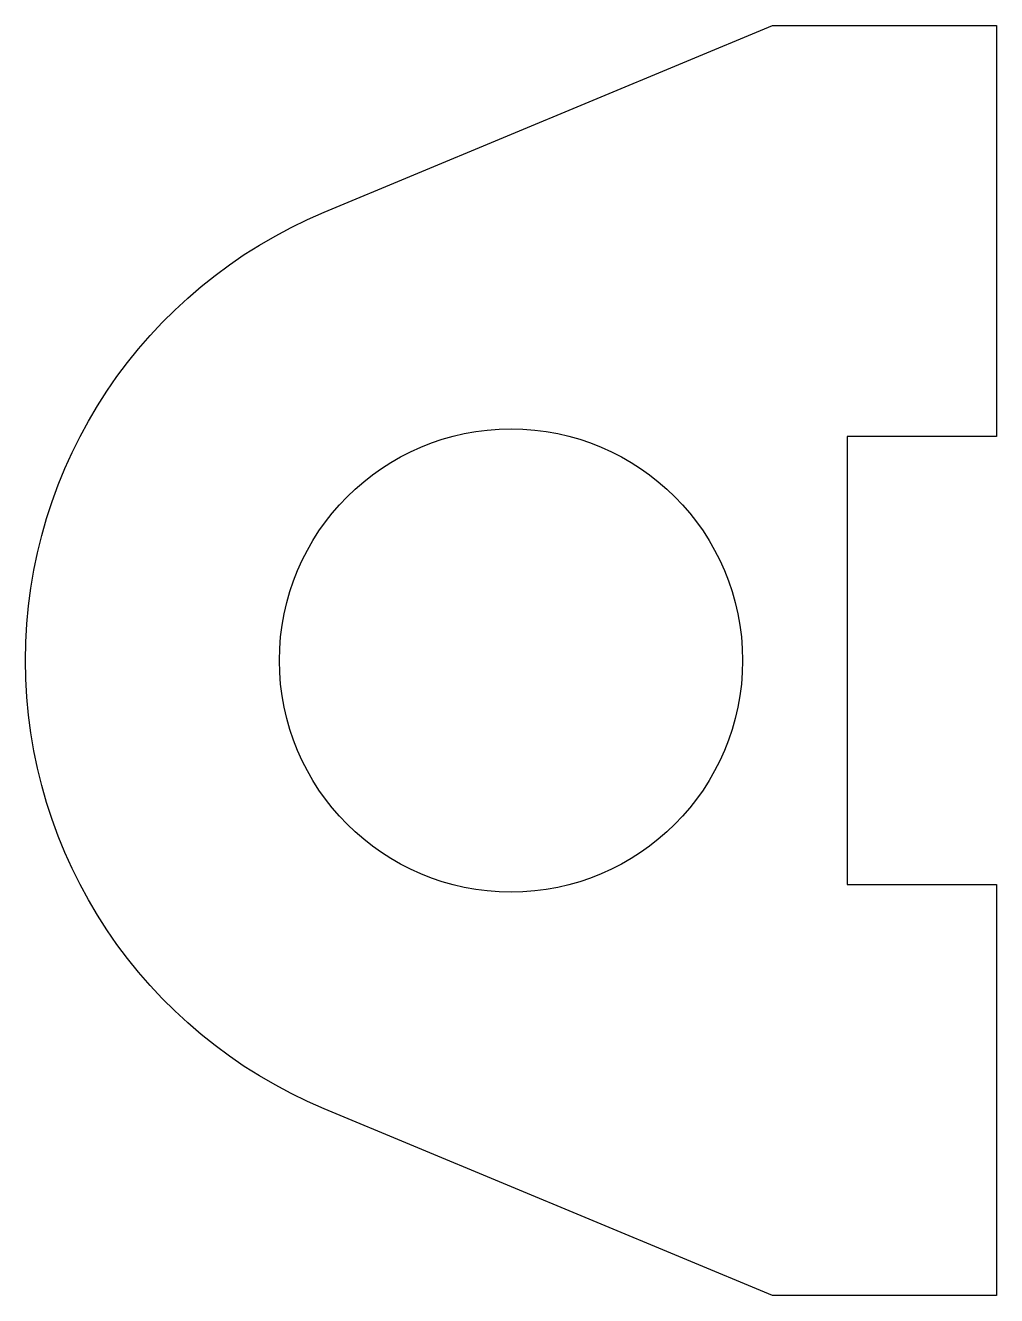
# Model space of a CAD drawing. Extents: x -19.4 to -6.3, y 1.5 to 18.5.
import ezdxf

# ---------------------------------------------------------------- set-up
doc = ezdxf.new("R2010")
doc.units = 0
doc.layers.get('0').update_dxf_attribs({"linetype": 'continuous'})

# ---------------------------------------------------------------- blocks, each defined once
blk = doc.blocks.new('SKETCH002')
at = {"color": 7}
blk.add_lwpolyline([(-8.35, 13), (-8.35, 7), (-6.35, 7), (-6.35, 1.5), (-9.35, 1.5), (-15.35, 4, -0.666667), (-15.35, 16), (-9.35, 18.5), (-6.35, 18.5), (-6.35, 13), (-8.35, 13)], format="xyb", dxfattribs=at)
blk.add_circle((-12.85, 10), 3.1, dxfattribs=at)

msp = doc.modelspace()

# ---------------------------------------------------------------- block references
at = {"color": 7}
msp.add_blockref('SKETCH002', (0, 0), dxfattribs=at)

doc.saveas('drawing.dxf')
